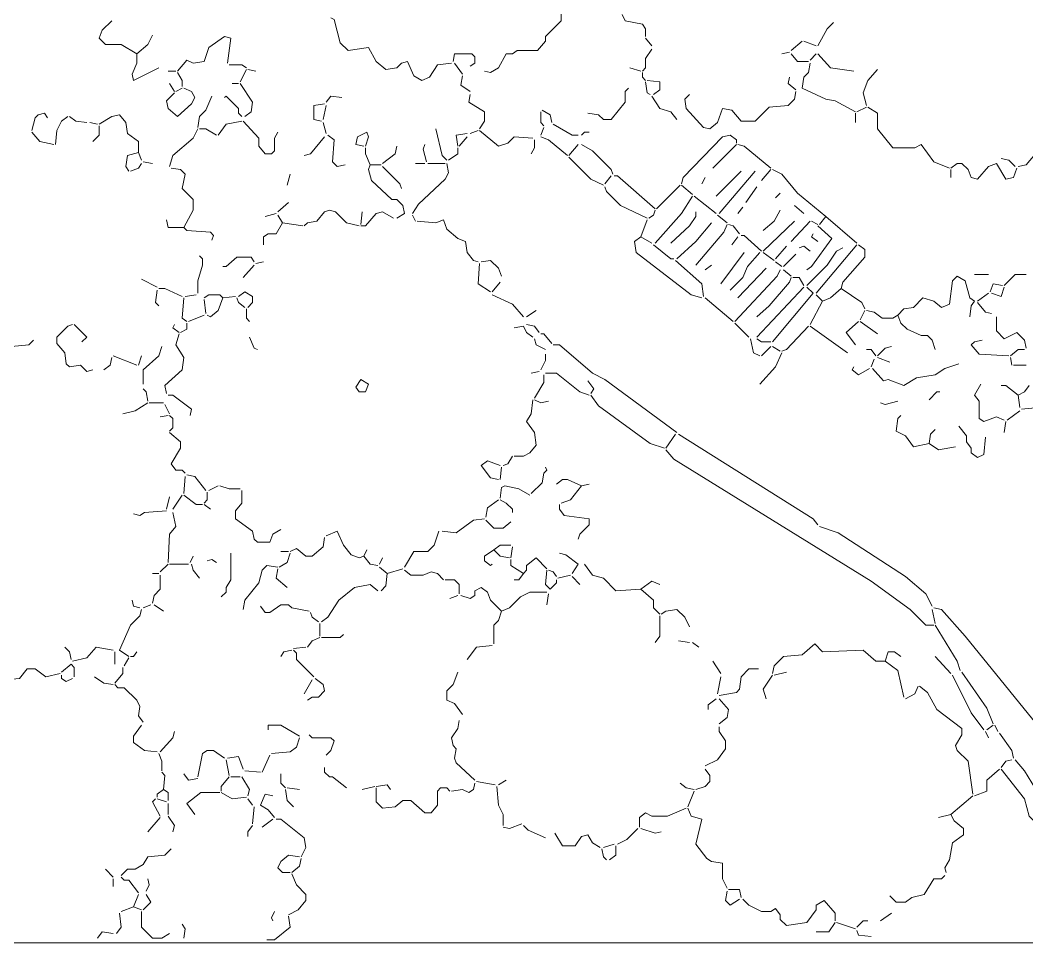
# Model space of a CAD drawing. Header units: millimetres. Extents: x 0 to 150953, y 0 to 85148.
# Drawn here: x 95980 to 115354, y 0 to 17762 of the extents above; entities that cross this region are included whole.
import ezdxf

# ---------------------------------------------------------------- set-up
doc = ezdxf.new("R2010")
doc.units = ezdxf.units.MM
doc.layers.add('ANNOTATION', color=3, linetype='CONTINUOUS', lineweight=0, plot=False)
doc.layers.add('LINEWORK', color=7, linetype='CONTINUOUS', lineweight=0, plot=False)

msp = doc.modelspace()

# ---------------------------------------------------------------- linework, layer by layer
at = {"layer": 'ANNOTATION'}
msp.add_lwpolyline([(0, 0), (150952.665, 0), (150952.665, 85148.15), (0, 85148.15)], close=True, dxfattribs=at)
at = {"layer": 'LINEWORK'}
for points in [[(106389.992, 18017.901), (106389.992, 17746.729), (106088.686, 17445.428), (106088.686, 17355.037), (105938.038, 17174.255), (105546.341, 17174.255), (105455.95, 17113.993), (105335.436, 17113.993), (105184.777, 16842.82), (105034.13, 16752.43), (104913.605, 16782.564)], [(107565.073, 17867.253), (107625.33, 17746.729), (107956.77, 17686.472), (108017.027, 17596.081), (108017.027, 17445.428)], [(97742.608, 17746.729), (97561.826, 17565.947), (97501.558, 17415.299), (97622.083, 17294.775), (97923.389, 17294.775), (98224.685, 17113.993)], [(101960.842, 17806.991), (102021.099, 17776.863), (102141.624, 17324.909), (102292.271, 17174.255), (102683.969, 17234.518), (102834.616, 16963.345), (103015.398, 16812.692), (103226.313, 16842.82), (103316.704, 16933.211), (103437.229, 16963.345), (103557.743, 16692.173), (103708.401, 16601.782), (103859.049, 16662.039), (104009.697, 16903.083), (104280.869, 16933.211)], [(111632.659, 17716.6), (111512.135, 17596.081), (111331.353, 17264.646)], [(98525.991, 17475.556), (98435.6, 17294.775), (98224.685, 17113.993)], [(99972.244, 16933.211), (100032.501, 17415.299), (99911.987, 17445.428), (99610.681, 17234.518), (99520.29, 16963.345), (99309.374, 16933.211), (99188.861, 16993.474), (99008.079, 16782.564)], [(108017.027, 17415.299), (108137.552, 17264.646)], [(111030.058, 17355.037), (110819.142, 17174.255)], [(111060.181, 17355.037), (111301.23, 17264.646)], [(98224.685, 17113.993), (98224.685, 16933.211), (98134.294, 16722.301), (98164.428, 16601.782), (98646.516, 16842.82)], [(104341.137, 17113.993), (104311.003, 16963.345)], [(104341.137, 17113.993), (104672.567, 17113.993), (104732.823, 17053.736), (104732.823, 16933.211), (104642.433, 16872.954)], [(108137.552, 17204.384), (108017.027, 17023.602), (108017.027, 16842.82), (107956.77, 16782.564)], [(110789.008, 17144.127), (110638.36, 17113.993)], [(110819.142, 17113.993), (110939.667, 16963.345), (111150.571, 16963.345)], [(111301.23, 17113.993), (111180.705, 16993.474)], [(111331.353, 17113.993), (111572.403, 16842.82), (112024.357, 16782.564)], [(100002.378, 16903.083), (100243.416, 16903.083), (100333.807, 16842.82)], [(104341.137, 16933.211), (104491.785, 16722.301)], [(111180.705, 16933.211), (111150.571, 16752.43), (111060.181, 16662.039), (111030.058, 16451.129)], [(98827.297, 16782.564), (98977.945, 16782.564)], [(99008.079, 16752.43), (99098.47, 16601.782), (99098.47, 16481.257)], [(100333.807, 16812.692), (100213.283, 16571.648)], [(100363.941, 16812.692), (100514.589, 16782.564)], [(104491.785, 16692.173), (104461.651, 16511.391)], [(107715.72, 16842.82), (107926.636, 16782.564)], [(107956.77, 16752.43), (107956.77, 16662.039), (108017.027, 16601.782)], [(110789.008, 16662.039), (110758.885, 16541.52), (110909.533, 16421)], [(112476.311, 16812.692), (112295.529, 16601.782), (112205.138, 16360.738), (112265.395, 16119.694)], [(98857.42, 16541.52), (98947.811, 16390.866)], [(100062.635, 16541.52), (100183.16, 16541.52)], [(100213.283, 16541.52), (100454.332, 16179.956), (100424.198, 15999.175), (100303.673, 15908.784)], [(104461.651, 16511.391), (104642.433, 16390.866)], [(108017.027, 16571.648), (108047.161, 16360.738), (108107.418, 16330.61)], [(108047.161, 16601.782), (108288.199, 16571.648), (108288.199, 16421), (108167.674, 16330.61)], [(98947.811, 16360.738), (98797.163, 16210.085), (98827.297, 16059.437), (99008.079, 15908.784)], [(99098.47, 16451.129), (98977.945, 16390.866)], [(99128.593, 16451.129), (99279.251, 16390.866), (99339.508, 16270.347), (99279.251, 16149.828), (99008.079, 15908.784)], [(99670.938, 16300.476), (99550.424, 16029.303), (99429.899, 15908.784), (99399.765, 15697.874)], [(99911.987, 16270.347), (99942.11, 16300.476), (100183.16, 16059.437), (100183.16, 15969.046), (100243.416, 15908.784)], [(102171.758, 16270.347), (101960.842, 16300.476), (101870.451, 16179.956)], [(104642.433, 16330.61), (104612.31, 16179.956), (104913.605, 15999.175), (104913.605, 15818.393), (104823.214, 15667.74)], [(107685.597, 16451.129), (107625.33, 16390.866), (107625.33, 16179.956), (107354.157, 15848.521), (107203.509, 15848.521), (107113.119, 15938.912), (106902.203, 15969.046)], [(108137.552, 16300.476), (108288.199, 16059.437), (108499.115, 15999.175), (108619.629, 15848.521)], [(110909.533, 16390.866), (110879.399, 16240.219), (110758.885, 16119.694), (110397.322, 16089.565), (110126.15, 15818.393), (109854.977, 15818.393), (109674.195, 16029.303), (109493.414, 16059.437), (109403.023, 15788.265), (109252.364, 15667.74), (109131.851, 15697.874), (108800.41, 16059.437), (108770.287, 16240.219), (108860.678, 16330.61)], [(111030.058, 16451.129), (111482.012, 16240.219), (111662.793, 16210.085), (112054.48, 15999.175)], [(101840.317, 16149.828), (101629.413, 16119.694), (101629.413, 15848.521), (101780.06, 15818.393)], [(101870.451, 16119.694), (101810.194, 15848.521)], [(112265.395, 16089.565), (112084.614, 15999.175)], [(112295.529, 16089.565), (112476.311, 15969.046), (112476.311, 15667.74), (112777.606, 15306.177), (113199.437, 15306.177), (113319.951, 15366.439)], [(96507.259, 15878.655), (96447.002, 15969.046), (96326.477, 15938.912), (96266.221, 15878.655), (96205.964, 15637.611)], [(96898.956, 15908.784), (96778.431, 15818.393), (96688.041, 15637.611), (96657.918, 15366.439)], [(96929.09, 15908.784), (97049.604, 15818.393), (97260.52, 15788.265)], [(97501.558, 15758.131), (97742.608, 15908.784), (97893.255, 15938.912), (98013.78, 15788.265), (98043.903, 15577.349), (98254.819, 15426.701), (98254.819, 15215.786)], [(105998.295, 15999.175), (105998.295, 15788.265), (106058.563, 15728.002)], [(106028.429, 16029.303), (106179.076, 15938.912), (106209.21, 15788.265)], [(112054.48, 15969.046), (112054.48, 15788.265)], [(97320.776, 15788.265), (97471.435, 15758.131)], [(97501.558, 15728.002), (97501.558, 15547.221), (97381.044, 15426.701)], [(100243.416, 15818.393), (99942.11, 15758.131), (99791.462, 15547.221)], [(100273.55, 15818.393), (100574.846, 15486.958), (100574.846, 15336.311), (100695.371, 15185.657), (100815.895, 15185.657), (100876.152, 15245.92), (100876.152, 15486.958), (100936.409, 15607.483)], [(101810.194, 15788.265), (101870.451, 15577.349)], [(106058.563, 15697.874), (105998.295, 15547.221)], [(106239.344, 15758.131), (106600.908, 15547.221), (106721.421, 15547.221)], [(96205.964, 15607.483), (96356.611, 15426.701), (96627.784, 15366.439)], [(99399.765, 15667.74), (99309.374, 15486.958), (98917.688, 15155.529), (98857.42, 14944.613)], [(99429.899, 15667.74), (99550.424, 15667.74), (99761.328, 15547.221)], [(101840.317, 15517.092), (101569.145, 15185.657), (101448.631, 15155.529)], [(101900.585, 15547.221), (102021.099, 15456.83), (101990.976, 15035.004), (102081.367, 14944.613), (102232.014, 14974.747)], [(102442.93, 15366.439), (102473.053, 15517.092), (102653.835, 15607.483), (102683.969, 15517.092), (102623.712, 15336.311)], [(103979.574, 15667.74), (104100.088, 15155.529), (104190.479, 15065.138)], [(104582.176, 15577.349), (104371.26, 15547.221), (104401.394, 15336.311)], [(104582.176, 15517.092), (104431.528, 15336.311)], [(104793.091, 15637.611), (104642.433, 15577.349)], [(104823.214, 15637.611), (105184.777, 15336.311), (105365.559, 15396.567), (105486.084, 15517.092), (105847.647, 15486.958)], [(105998.295, 15517.092), (106148.954, 15456.83), (106510.517, 15155.529)], [(106932.337, 15607.483), (106841.946, 15607.483), (106781.689, 15547.221)], [(109764.586, 15396.567), (109764.586, 15456.83), (109644.061, 15547.221), (109493.414, 15517.092), (108740.153, 14733.703), (108710.019, 14613.184)], [(102442.93, 15366.439), (102593.578, 15336.311)], [(102623.712, 15306.177), (102623.712, 15185.657), (102714.103, 14974.747)], [(103226.313, 15336.311), (103196.18, 15185.657)], [(103768.658, 15366.439), (103738.524, 15276.048), (103798.792, 15035.004)], [(104401.394, 15306.177), (104401.394, 15185.657), (104220.612, 15065.138)], [(105877.781, 15456.83), (105877.781, 15306.177), (105817.513, 15185.657)], [(106721.421, 15366.439), (106540.64, 15155.529)], [(106781.689, 15366.439), (106992.594, 15245.92), (107354.157, 14884.356), (107384.291, 14793.966)], [(109764.586, 15366.439), (109312.632, 14914.485)], [(109794.709, 15366.439), (109915.234, 15336.311), (110427.445, 14914.485)], [(113319.951, 15366.439), (113561.001, 15035.004), (113862.296, 14914.485)], [(98254.819, 15215.786), (98043.903, 15155.529), (98013.78, 14944.613), (98074.037, 14854.222)], [(98254.819, 15215.786), (98315.075, 15065.138)], [(103196.18, 15185.657), (102955.141, 15004.876)], [(106540.64, 15125.395), (106962.471, 14703.575), (107203.509, 14583.05)], [(115519.465, 15185.657), (115338.683, 14974.747), (115188.035, 14944.613)], [(98315.075, 15004.876), (98254.819, 14914.485), (98104.171, 14854.222)], [(98345.209, 15035.004), (98525.991, 15004.876)], [(102714.103, 14974.747), (102683.969, 14884.356), (102744.225, 14673.441), (103135.923, 14311.878), (103226.313, 14311.878), (103346.838, 14191.358), (103376.961, 14040.705)], [(102714.103, 14974.747), (102925.007, 14974.747)], [(102955.141, 14944.613), (103286.57, 14613.184), (103316.704, 14522.793)], [(104190.479, 15004.876), (104220.612, 14824.094), (104160.356, 14703.575), (103648.134, 14221.487), (103527.62, 14040.705)], [(103587.877, 15004.876), (103768.658, 15004.876)], [(103828.915, 15004.876), (104160.356, 15004.876)], [(114766.204, 15004.876), (114615.556, 14944.613), (114404.641, 14703.575), (114284.127, 14733.703), (114223.859, 14884.356), (114103.345, 15004.876), (114012.955, 15004.876), (113892.43, 14914.485)], [(114766.204, 15004.876), (114946.986, 14703.575), (115097.644, 14733.703), (115157.901, 14914.485)], [(114856.595, 15095.267), (115007.254, 15065.138), (115127.767, 14944.613)], [(98887.554, 14914.485), (99068.336, 14884.356), (99158.727, 14793.966), (99098.47, 14522.793), (99309.374, 14311.878), (99309.374, 14100.968), (99128.593, 13769.533)], [(101177.459, 14793.966), (101117.191, 14583.05)], [(107354.157, 14763.832), (107233.643, 14613.184)], [(107414.425, 14763.832), (107474.682, 14763.832), (108197.808, 14131.096)], [(109161.973, 14733.703), (109101.717, 14613.184)], [(109854.977, 14854.222), (109372.889, 14372.14)], [(110126.15, 14854.222), (109433.146, 14040.705)], [(110427.445, 14884.356), (110246.663, 14673.441)], [(110457.579, 14884.356), (110638.36, 14793.966), (110939.667, 14432.402), (111482.012, 13980.448)], [(113892.43, 14884.356), (113892.43, 14733.703)], [(107233.643, 14552.922), (107263.766, 14462.531), (107534.939, 14191.358), (108047.161, 13950.314)], [(108679.896, 14583.05), (108227.942, 14131.096)], [(108710.019, 14583.05), (108920.935, 14402.268)], [(110156.272, 14552.922), (109945.368, 14251.621)], [(108920.935, 14372.14), (108710.019, 14040.705), (108197.808, 13468.232)], [(108951.069, 14372.14), (109372.889, 14040.705)], [(110608.227, 14432.402), (110517.836, 14342.012)], [(101147.325, 14251.621), (100936.409, 14070.839)], [(109885.1, 14161.23), (109794.709, 14040.705)], [(110879.399, 14191.358), (111060.181, 14040.705)], [(100906.286, 14040.705), (100695.371, 13980.448)], [(100936.409, 14010.577), (101026.8, 13859.923)], [(101448.631, 13799.667), (101508.888, 13859.923), (101689.67, 13890.057), (101840.317, 14070.839), (101930.708, 14100.968), (102051.233, 14070.839), (102262.148, 13859.923), (102503.187, 13799.667)], [(102563.444, 14070.839), (102533.321, 13829.795)], [(103166.057, 13950.314), (102955.141, 14070.839), (102834.616, 14040.705), (102623.712, 13799.667), (102533.321, 13799.667)], [(103376.961, 14040.705), (103226.313, 13950.314)], [(103527.62, 14010.577), (103587.877, 13890.057)], [(108197.808, 14100.968), (108167.674, 14010.577), (108077.284, 13950.314)], [(108981.192, 14070.839), (108981.192, 13980.448), (108860.678, 13799.667), (108499.115, 13468.232)], [(109403.023, 14010.577), (109583.805, 13859.923)], [(110608.227, 14100.968), (110487.713, 13890.057), (110276.797, 13709.276)], [(111482.012, 13980.448), (111361.487, 13829.795)], [(111482.012, 13980.448), (112084.614, 13468.232)], [(98797.163, 13920.186), (98827.297, 13769.533), (99128.593, 13769.533)], [(99128.593, 13769.533), (99188.861, 13709.276), (99640.815, 13679.142), (99701.072, 13618.885), (99670.938, 13528.494)], [(101026.8, 13859.923), (100906.286, 13649.013), (100755.627, 13649.013), (100665.237, 13588.751), (100665.237, 13438.103)], [(101026.8, 13859.923), (101418.497, 13799.667)], [(103618.011, 13890.057), (103979.574, 13859.923), (104130.222, 13920.186), (104190.479, 13739.404), (104401.394, 13558.623), (104552.042, 13498.36), (104582.176, 13287.45), (104702.7, 13136.797), (104793.091, 13106.669)], [(108047.161, 13920.186), (107926.636, 13588.751)], [(109282.498, 13859.923), (108981.192, 13498.36), (108619.629, 13166.931)], [(109583.805, 13829.795), (109523.537, 13679.142), (108981.192, 13046.406)], [(109613.928, 13829.795), (109704.318, 13799.667), (109824.843, 13649.013)], [(110879.399, 13890.057), (110276.797, 13317.579)], [(111180.705, 13890.057), (110819.142, 13498.36)], [(111331.353, 13799.667), (111602.526, 13558.623), (111210.839, 13016.278), (111120.449, 12956.015)], [(111210.839, 13890.057), (111331.353, 13829.795)], [(107926.636, 13588.751), (107806.111, 13498.36), (107836.245, 13287.45), (108890.801, 12473.933), (109101.717, 12413.67)], [(107926.636, 13588.751), (108137.552, 13468.232)], [(109794.709, 13588.751), (109674.195, 13438.103)], [(109854.977, 13618.885), (109915.234, 13618.885), (110246.663, 13317.579)], [(111240.962, 13649.013), (111210.839, 13588.751), (111331.353, 13498.36)], [(108167.674, 13438.103), (108499.115, 13166.931), (108559.372, 13166.931)], [(110728.751, 13407.969), (110517.836, 13166.931)], [(110969.79, 13377.841), (111060.181, 13407.969), (111180.705, 13317.579)], [(111813.441, 13377.841), (111692.916, 13317.579), (111512.135, 13046.406), (111120.449, 12654.714)], [(112084.614, 13438.103), (111301.23, 12504.061)], [(112114.748, 13438.103), (112235.261, 13347.713), (112235.261, 13197.059), (111813.441, 12714.977), (111783.307, 12594.452)], [(99429.899, 13227.188), (99490.156, 13166.931), (99490.156, 13046.406), (99399.765, 12745.105), (99399.765, 12504.061)], [(100484.455, 13106.669), (100424.198, 13197.059), (100153.026, 13197.059), (99942.11, 13016.278), (99881.853, 13016.278)], [(109915.234, 13287.45), (109463.28, 12684.843)], [(110216.54, 13287.45), (109975.491, 13016.278), (109885.1, 12805.368), (109644.061, 12564.324)], [(110276.797, 13287.45), (110487.713, 13136.797)], [(110909.533, 13257.322), (110668.494, 13016.278)], [(100484.455, 13046.406), (100273.55, 12805.368)], [(100665.237, 13106.669), (100514.589, 13076.54)], [(104823.214, 13076.54), (104793.091, 12684.843), (105034.13, 12534.195)], [(104853.348, 13106.669), (105034.13, 13136.797), (105184.777, 12986.149), (105245.045, 12835.496)], [(108589.506, 13136.797), (109101.717, 12684.843), (109131.851, 12443.804)], [(109282.498, 13046.406), (109161.973, 12956.015)], [(110337.054, 12986.149), (109794.709, 12413.67)], [(110517.836, 13106.669), (110638.36, 13016.278)], [(110608.227, 12956.015), (110547.97, 12835.496), (109734.452, 11961.716)], [(110819.142, 12805.368), (110789.008, 12714.977), (110397.322, 12263.023), (110156.272, 12052.107)], [(110668.494, 12956.015), (110819.142, 12835.496)], [(110849.276, 12805.368), (110969.79, 12805.368), (111060.181, 12654.714)], [(114344.384, 12353.414), (114253.993, 12413.67), (114163.602, 12745.105), (114012.955, 12835.496), (113922.564, 12745.105), (113862.296, 12293.151), (113711.648, 12232.889)], [(114344.384, 12865.625), (114615.556, 12865.625)], [(115338.683, 12865.625), (115127.767, 12865.625), (114916.863, 12654.714)], [(98315.075, 12775.234), (98616.382, 12624.586)], [(98646.516, 12594.452), (98767.029, 12594.452), (99098.47, 12443.804)], [(105214.911, 12714.977), (105064.264, 12534.195)], [(111060.181, 12624.586), (110156.272, 11660.415)], [(111120.449, 12624.586), (111240.962, 12504.061)], [(111783.307, 12594.452), (111572.403, 12413.67), (111421.744, 12353.414)], [(111783.307, 12594.452), (112175.004, 12323.28), (112235.261, 12202.76)], [(114886.729, 12654.714), (114705.947, 12684.843), (114645.69, 12534.195)], [(114916.863, 12624.586), (114856.595, 12443.804), (114675.813, 12504.061)], [(98616.382, 12564.324), (98586.248, 12323.28), (98646.516, 12263.023)], [(99128.593, 12413.67), (99098.47, 12021.979), (99188.861, 11961.716)], [(99369.642, 12473.933), (99158.727, 12443.804)], [(99520.29, 12413.67), (99610.681, 12473.933), (99821.596, 12473.933), (99881.853, 12413.67)], [(99881.853, 12413.67), (99791.462, 12172.632), (99640.815, 12052.107), (99580.547, 12082.241)], [(100122.892, 12443.804), (99881.853, 12413.67)], [(100153.026, 12413.67), (100183.16, 12323.28), (100303.673, 12232.889)], [(100183.16, 12443.804), (100303.673, 12534.195), (100454.332, 12443.804), (100454.332, 12323.28), (100363.941, 12232.889)], [(105064.264, 12473.933), (105455.95, 12293.151), (105666.866, 12052.107)], [(109161.973, 12413.67), (109704.318, 11961.716)], [(111240.962, 12504.061), (110457.579, 11570.025)], [(111301.23, 12473.933), (111421.744, 12353.414)], [(113711.648, 12232.889), (113561.001, 12353.414), (113350.085, 12413.67), (113169.303, 12232.889), (112988.522, 12202.76), (112867.997, 12082.241)], [(114615.556, 12504.061), (114404.641, 12353.414)], [(99520.29, 12383.542), (99550.424, 12112.37)], [(111421.744, 12353.414), (111180.705, 11901.459)], [(114344.384, 12353.414), (114284.127, 12263.023), (114253.993, 12052.107)], [(114404.641, 12323.28), (114555.3, 12142.498), (114675.813, 12112.37)], [(99520.29, 12082.241), (99218.984, 11961.716)], [(100333.807, 12202.76), (100333.807, 12021.979), (100394.064, 11961.716)], [(105907.904, 12172.632), (105727.122, 12052.107)], [(112235.261, 12172.632), (112144.87, 11991.85)], [(112265.395, 12172.632), (112416.043, 12142.498), (112566.702, 12021.979), (112777.606, 12021.979), (112867.997, 12082.241)], [(112867.997, 12082.241), (112928.265, 11931.588), (113048.779, 11811.069), (113319.951, 11690.544), (113440.476, 11690.544), (113530.867, 11600.153), (113591.124, 11419.371)], [(114766.204, 12052.107), (114766.204, 11780.935), (114916.863, 11630.287), (115157.901, 11750.806), (115308.549, 11600.153), (115338.683, 11449.505)], [(95332.178, 11931.588), (95422.569, 11780.935), (95814.266, 11479.634), (96145.696, 11509.762), (96236.087, 11600.153)], [(96989.347, 11901.459), (96898.956, 11871.326), (96688.041, 11660.415), (96688.041, 11539.896), (96838.699, 11359.115), (96868.822, 11148.199), (96929.09, 11087.942)], [(97019.481, 11901.459), (97260.52, 11660.415), (97170.129, 11570.025)], [(98947.811, 11901.459), (98917.688, 11841.197), (99038.202, 11750.806)], [(99188.861, 11931.588), (99188.861, 11811.069), (99068.336, 11750.806)], [(105666.866, 11871.326), (105486.084, 11841.197)], [(105666.866, 11871.326), (105727.122, 11750.806), (105847.647, 11660.415)], [(105727.122, 11901.459), (105877.781, 11871.326), (105968.172, 11750.806)], [(109734.452, 11931.588), (110005.625, 11660.415)], [(111150.571, 11871.326), (110728.751, 11419.371), (110638.36, 11389.243)], [(111180.705, 11871.326), (111903.832, 11359.115)], [(112114.748, 11961.716), (111873.698, 11750.806)], [(112144.87, 11961.716), (112476.311, 11720.678)], [(99038.202, 11720.678), (98977.945, 11509.762), (99128.593, 11268.724), (99098.47, 11027.68), (98767.029, 10726.379), (98797.163, 10575.726)], [(100394.064, 11660.415), (100484.455, 11449.505), (100544.723, 11419.371)], [(105877.781, 11630.287), (105907.904, 11509.762), (106088.686, 11419.371)], [(105998.295, 11720.678), (106058.563, 11720.678), (106209.21, 11539.896)], [(110035.759, 11630.287), (110096.016, 11359.115), (110216.54, 11298.852)], [(110156.272, 11630.287), (110246.663, 11570.025), (110427.445, 11570.025)], [(111873.698, 11750.806), (112054.48, 11509.762)], [(98706.773, 11479.634), (98646.516, 11298.852), (98345.209, 11027.68)], [(106239.344, 11509.762), (106359.858, 11509.762), (106992.594, 10967.417), (107233.643, 10846.898), (108619.629, 9822.471)], [(110427.445, 11479.634), (110246.663, 11298.852)], [(110457.579, 11479.634), (110608.227, 11389.243)], [(112747.483, 11479.634), (112626.958, 11449.505), (112476.311, 11298.852)], [(114495.032, 11600.153), (114344.384, 11570.025), (114284.127, 11509.762), (114434.775, 11328.981), (115007.254, 11298.852)], [(97742.608, 11268.724), (97712.474, 11118.071), (97591.949, 11027.68)], [(97772.73, 11298.852), (98224.685, 11118.071)], [(98315.075, 11298.852), (98254.819, 11118.071)], [(106088.686, 11328.981), (106088.686, 11208.461), (105998.295, 11027.68)], [(110638.36, 11359.115), (110517.836, 11087.942), (110216.54, 10756.507)], [(112265.395, 11419.371), (112355.786, 11419.371), (112446.177, 11298.852)], [(112416.043, 11238.59), (112355.786, 11087.942)], [(112476.311, 11268.724), (112717.349, 11178.333)], [(115308.549, 11419.371), (115188.035, 11419.371), (115037.377, 11298.852)], [(115037.377, 11268.724), (115067.511, 11118.071)], [(96929.09, 11087.942), (97139.995, 11118.071), (97260.52, 10997.551), (97381.044, 11027.68)], [(112024.357, 11087.942), (111994.223, 11027.68), (112114.748, 10937.289), (112325.652, 11057.808)], [(114043.078, 11148.199), (113771.905, 11057.808), (113591.124, 10937.289), (113229.56, 10877.027), (112988.522, 10726.379), (112687.215, 10846.898), (112596.825, 10816.77), (112385.92, 11057.808)], [(115097.644, 11118.071), (115338.683, 11118.071)], [(98345.209, 11027.68), (98345.209, 10756.507)], [(105968.172, 10997.551), (105817.513, 10967.417)], [(106058.563, 10937.289), (106058.563, 10786.636), (105877.781, 10485.335)], [(106088.686, 10967.417), (106299.601, 10967.417), (106751.555, 10605.854), (106932.337, 10545.597)], [(98345.209, 10666.116), (98405.466, 10605.854), (98435.6, 10425.072)], [(106902.203, 10816.77), (107022.728, 10666.116), (106962.471, 10575.726)], [(114464.909, 10756.507), (114344.384, 10545.597), (114434.775, 10425.072), (114434.775, 10093.643), (114525.166, 10033.381), (114766.204, 10123.772), (114916.863, 10063.509)], [(114856.595, 10726.379), (114946.986, 10726.379), (115188.035, 10545.597)], [(115398.94, 10726.379), (115308.549, 10605.854), (115188.035, 10545.597)], [(98827.297, 10545.597), (98917.688, 10545.597), (99279.251, 10274.425), (99249.117, 10153.9)], [(106962.471, 10545.597), (107113.119, 10334.682), (108107.418, 9611.555), (108378.59, 9521.164)], [(113681.514, 10605.854), (113621.257, 10605.854), (113470.61, 10455.206)], [(115188.035, 10545.597), (115218.158, 10304.553)], [(98435.6, 10394.944), (98194.562, 10244.291), (97953.512, 10184.034)], [(98465.734, 10394.944), (98736.907, 10394.944)], [(98767.029, 10364.816), (98857.42, 10184.034)], [(105847.647, 10455.206), (105817.513, 10184.034), (105727.122, 10033.381)], [(105877.781, 10455.206), (105998.295, 10394.944), (106148.954, 10425.072)], [(112867.997, 10425.072), (112626.958, 10364.816), (112536.568, 10394.944)], [(115248.292, 10274.425), (115579.721, 10304.553), (115639.989, 10244.291)], [(98827.297, 10153.9), (98676.639, 10123.772)], [(98857.42, 10153.9), (98917.688, 10093.643), (98917.688, 9912.861), (98857.42, 9852.599)], [(112928.265, 10153.9), (112867.997, 10093.643), (112837.874, 9852.599), (113018.656, 9762.208), (113169.303, 9551.298), (113470.61, 9611.555)], [(115218.158, 10244.291), (114977.12, 10063.509)], [(105727.122, 10033.381), (105877.781, 9822.471), (105907.904, 9581.427), (105787.39, 9430.773), (105666.866, 9370.517), (105486.084, 9370.517)], [(113591.124, 9882.728), (113500.733, 9792.337), (113470.61, 9611.555)], [(114043.078, 9942.99), (114193.736, 9762.208), (114193.736, 9641.689), (114284.127, 9521.164), (114284.127, 9430.773), (114404.641, 9340.383), (114525.166, 9400.645), (114555.3, 9732.08)], [(114946.986, 10033.381), (114916.863, 9822.471)], [(98857.42, 9822.471), (99068.336, 9641.689), (99068.336, 9521.164), (98887.554, 9219.863), (98977.945, 9099.344), (99098.47, 9099.344), (99158.727, 9039.082)], [(108589.506, 9792.337), (108408.724, 9521.164)], [(108649.763, 9792.337), (111240.962, 8165.302), (111331.353, 8044.783)], [(113470.61, 9611.555), (113651.391, 9491.036), (113982.821, 9551.298)], [(105455.95, 9370.517), (105365.559, 9219.863), (105275.168, 9189.735)], [(108408.724, 9491.036), (108559.372, 9310.254), (112355.786, 6960.093), (113109.047, 6417.748), (113410.342, 6116.447), (113561.001, 6116.447)], [(105214.911, 9189.735), (104973.873, 9280.126), (104853.348, 9189.735), (105034.13, 8948.691), (105184.777, 8918.562)], [(105245.045, 9159.601), (105214.911, 8918.562)], [(106088.686, 9159.601), (106118.82, 9099.344), (106058.563, 9039.082), (106028.429, 8858.3), (105817.513, 8647.39)], [(99158.727, 8978.819), (99128.593, 8647.39)], [(99188.861, 9008.953), (99339.508, 8978.819), (99550.424, 8707.647)], [(106299.601, 8828.172), (106420.126, 8918.562), (106510.517, 8918.562), (106781.689, 8798.038)], [(99791.462, 8798.038), (99610.681, 8707.647)], [(99821.596, 8798.038), (100002.378, 8737.781), (100213.283, 8737.781)], [(105245.045, 8767.909), (105214.911, 8556.999)], [(105245.045, 8767.909), (105305.302, 8798.038), (105576.475, 8737.781), (105787.39, 8617.256)], [(106781.689, 8798.038), (106570.774, 8526.865), (106389.992, 8466.608)], [(106932.337, 8828.172), (106781.689, 8798.038)], [(98857.42, 8587.128), (98797.163, 8346.084)], [(99098.47, 8617.256), (98917.688, 8346.084)], [(99128.593, 8617.256), (99369.642, 8436.474), (99490.156, 8436.474)], [(99580.547, 8677.518), (99580.547, 8526.865), (99520.29, 8466.608)], [(100243.416, 8707.647), (100243.416, 8466.608), (100122.892, 8315.955), (100122.892, 8165.302), (100454.332, 7924.263), (100484.455, 7773.61), (100544.723, 7713.348), (100785.761, 7713.348), (100846.018, 7864.001), (100996.677, 7954.392)], [(105184.777, 8526.865), (104973.873, 8376.218), (104943.739, 8195.436)], [(105214.911, 8526.865), (105335.436, 8466.608), (105455.95, 8346.084), (105455.95, 8285.827)], [(99520.29, 8436.474), (99640.815, 8346.084)], [(106359.858, 8436.474), (106359.858, 8346.084), (106450.249, 8225.564), (106932.337, 8165.302), (106932.337, 8044.783), (106751.555, 7864.001), (106721.421, 7773.61)], [(98797.163, 8315.955), (98375.343, 8285.827), (98284.952, 8225.564), (98164.428, 8255.693)], [(98917.688, 8285.827), (98977.945, 8014.654), (98857.42, 7864.001), (98827.297, 7321.656)], [(104913.605, 8165.302), (104702.7, 8135.174), (104371.26, 7894.13), (104100.088, 7924.263)], [(104943.739, 8135.174), (105094.387, 7984.52), (105275.168, 7984.52), (105425.827, 8105.045)], [(111361.487, 8014.654), (111723.05, 7894.13), (113018.656, 7050.484), (113410.342, 6719.049), (113530.867, 6478.01)], [(101840.317, 7803.739), (101810.194, 7622.957), (101599.279, 7442.175), (101478.754, 7442.175), (101297.972, 7592.829), (101177.459, 7532.566)], [(102081.367, 7924.263), (101870.451, 7833.873)], [(102081.367, 7924.263), (102201.881, 7653.091), (102352.539, 7472.309), (102503.187, 7412.047), (102593.578, 7442.175)], [(104039.831, 7924.263), (103949.44, 7653.091), (103828.915, 7532.566), (103557.743, 7532.566), (103376.961, 7231.265)], [(102653.835, 7562.7), (102593.578, 7442.175)], [(105094.387, 7562.7), (104913.605, 7442.175), (104913.605, 7351.785), (105034.13, 7261.394), (105064.264, 7291.528)], [(105425.827, 7653.091), (105214.911, 7653.091), (105094.387, 7562.7)], [(105094.387, 7562.7), (105214.911, 7442.175), (105395.693, 7412.047)], [(105455.95, 7622.957), (105425.827, 7412.047)], [(99309.374, 7442.175), (99249.117, 7321.656)], [(99580.547, 7351.785), (99670.938, 7381.919), (99761.328, 7321.656)], [(100032.501, 7502.438), (100032.501, 6990.221), (99942.11, 6839.574), (99942.11, 6749.183), (99851.719, 6658.792)], [(101177.459, 7502.438), (101117.191, 7321.656), (100966.543, 7231.265)], [(100996.677, 7532.566), (101147.325, 7532.566)], [(102593.578, 7442.175), (102714.103, 7291.528), (102864.75, 7261.394)], [(102955.141, 7412.047), (102894.884, 7291.528)], [(105425.827, 7381.919), (105425.827, 7261.394), (105666.866, 7110.746)], [(106118.82, 7201.137), (105907.904, 7412.047), (105727.122, 7261.394), (105727.122, 7171.003), (105666.866, 7110.746)], [(106359.858, 7502.438), (106480.383, 7472.309), (106721.421, 7291.528)], [(98827.297, 7291.528), (98676.639, 7140.875)], [(98857.42, 7291.528), (99218.984, 7291.528)], [(99279.251, 7291.528), (99309.374, 7171.003), (99429.899, 7020.355)], [(100936.409, 7231.265), (100725.505, 7261.394), (100635.114, 7171.003), (100574.846, 6929.965), (100303.673, 6598.53), (100273.55, 6417.748)], [(100936.409, 7201.137), (100906.286, 7020.355), (101117.191, 6839.574)], [(102894.884, 7231.265), (103045.532, 7110.746)], [(103346.838, 7201.137), (103045.532, 7110.746)], [(103376.961, 7171.003), (103497.486, 7080.612), (103738.524, 7080.612), (103889.183, 7140.875), (104009.697, 7110.746), (104130.222, 6990.221)], [(106118.82, 7171.003), (106088.686, 6899.831), (106179.076, 6809.44)], [(106148.954, 7171.003), (106239.344, 7140.875), (106299.601, 7050.484)], [(106721.421, 7291.528), (106600.908, 7110.746)], [(106841.946, 7291.528), (106992.594, 7080.612), (107203.509, 7020.355), (107444.548, 6779.311), (107926.636, 6809.44)], [(98525.991, 7110.746), (98646.516, 7110.746)], [(98676.639, 7080.612), (98676.639, 6809.44), (98556.125, 6688.92), (98525.991, 6538.267)], [(103045.532, 7110.746), (103015.398, 6869.702), (102925.007, 6779.311)], [(104160.356, 6990.221), (104341.137, 6990.221), (104431.528, 6899.831), (104431.528, 6719.049)], [(105666.866, 7110.746), (105576.475, 6990.221), (105486.084, 6990.221)], [(106299.601, 6990.221), (106299.601, 6929.965), (106179.076, 6809.44)], [(106570.774, 7080.612), (106329.735, 7020.355)], [(106600.908, 7050.484), (106751.555, 6899.831)], [(102864.75, 6779.311), (102714.103, 6899.831), (102412.796, 6839.574), (102111.49, 6598.53), (101900.585, 6267.095), (101780.06, 6176.704)], [(104461.651, 6688.92), (104642.433, 6628.658), (104732.823, 6688.92), (104732.823, 6779.311), (104853.348, 6839.574), (104973.873, 6749.183), (105034.13, 6598.53), (105245.045, 6387.62)], [(108288.199, 6899.831), (108137.552, 6960.093), (107926.636, 6809.44)], [(107926.636, 6809.44), (108167.674, 6598.53), (108167.674, 6447.876), (108288.199, 6327.357)], [(98134.294, 6598.53), (98164.428, 6478.01), (98284.952, 6447.876)], [(104401.394, 6688.92), (104250.746, 6628.658)], [(106118.82, 6749.183), (105787.39, 6749.183), (105606.609, 6658.792), (105395.693, 6447.876), (105245.045, 6387.62)], [(106148.954, 6719.049), (106118.82, 6508.139)], [(98315.075, 6417.748), (98284.952, 6297.229), (98104.171, 6116.447), (97893.255, 5634.359)], [(98495.857, 6508.139), (98345.209, 6447.876)], [(98556.125, 6508.139), (98736.907, 6387.62)], [(100604.98, 6478.01), (100695.371, 6357.486), (100785.761, 6357.486), (100996.677, 6508.139), (101147.325, 6508.139), (101207.582, 6447.876), (101539.022, 6387.62)], [(108318.333, 6327.357), (108408.724, 6387.62), (108619.629, 6417.748), (108770.287, 6267.095), (108860.678, 6086.313)], [(113530.867, 6417.748), (113591.124, 6146.576)], [(113561.001, 6447.876), (113711.648, 6417.748), (114163.602, 5905.532), (116664.411, 2832.244), (117658.71, 1536.644), (118924.182, 60.262), (119044.707, 30.128)], [(101569.145, 6357.486), (101599.279, 6267.095), (101719.804, 6176.704)], [(105245.045, 6387.62), (105184.777, 6206.838), (105094.387, 6116.447), (105094.387, 5754.884)], [(108288.199, 6297.229), (108288.199, 5905.532), (108197.808, 5785.012)], [(101749.926, 6146.576), (101749.926, 5905.532)], [(113591.124, 6116.447), (114012.955, 5423.449), (114073.212, 5242.667)], [(101749.926, 5875.403), (101599.279, 5815.141), (101508.888, 5694.621)], [(102201.881, 5935.666), (102141.624, 5875.403), (101780.06, 5875.403)], [(108649.763, 5815.141), (108860.678, 5785.012)], [(96838.699, 5694.621), (96929.09, 5604.231), (96959.213, 5453.577)], [(97772.73, 5634.359), (97441.301, 5694.621), (97260.52, 5483.711), (96989.347, 5423.449)], [(97893.255, 5634.359), (98074.037, 5513.84)], [(101207.582, 5634.359), (101056.934, 5604.231), (100996.677, 5513.84)], [(101478.754, 5694.621), (101237.715, 5664.493)], [(101237.715, 5634.359), (101297.972, 5574.102), (101297.972, 5453.577), (101629.413, 5122.148)], [(105064.264, 5724.75), (104762.957, 5694.621), (104582.176, 5453.577)], [(108920.935, 5785.012), (109041.46, 5694.621)], [(112626.958, 5423.449), (112446.177, 5423.449), (112205.138, 5634.359), (111421.744, 5604.231), (111271.096, 5754.884), (111030.058, 5543.968), (110668.494, 5513.84), (110487.713, 5333.058), (110457.579, 5182.405)], [(97802.864, 5604.231), (97802.864, 5363.187)], [(98074.037, 5483.711), (97983.646, 5333.058)], [(98224.685, 5604.231), (98164.428, 5513.84), (98104.171, 5513.84)], [(112928.265, 5513.84), (112807.74, 5604.231), (112687.215, 5604.231), (112626.958, 5423.449)], [(113591.124, 5513.84), (113892.43, 5182.405)], [(96748.309, 5182.405), (96477.136, 5122.148), (96266.221, 5272.796), (96115.573, 5272.796), (95964.914, 5092.014), (95693.742, 5061.886), (95543.094, 4911.233), (95422.569, 4911.233), (95332.178, 5001.623), (95332.178, 5092.014)], [(96959.213, 5363.187), (96778.431, 5212.539)], [(96959.213, 5363.187), (97019.481, 5302.93), (97019.481, 5122.148)], [(97953.512, 5302.93), (97953.512, 5182.405), (97802.864, 5001.623)], [(109312.632, 5423.449), (109463.28, 5182.405)], [(110186.406, 5272.796), (110005.625, 5272.796), (109854.977, 5122.148), (109824.843, 4881.104), (109764.586, 4820.842), (109433.146, 4760.585)], [(112626.958, 5423.449), (112867.997, 5242.667), (112988.522, 4730.451)], [(96778.431, 5152.277), (96778.431, 5092.014), (96868.822, 5031.757), (96989.347, 5092.014)], [(97411.167, 5122.148), (97591.949, 5001.623), (97772.73, 4971.495)], [(101599.279, 5061.886), (101448.631, 4790.713)], [(101659.536, 5092.014), (101810.194, 4971.495), (101840.317, 4850.976), (101719.804, 4730.451), (101599.279, 4730.451), (101508.888, 4670.194)], [(104401.394, 5212.539), (104311.003, 4971.495), (104190.479, 4850.976), (104190.479, 4670.194), (104341.137, 4609.932), (104491.785, 4399.022)], [(109463.28, 5122.148), (109403.023, 4790.713)], [(110457.579, 5152.277), (110276.797, 4881.104), (110337.054, 4700.323)], [(110728.751, 5212.539), (110487.713, 5152.277)], [(113922.564, 5152.277), (114284.127, 4429.15), (114525.166, 4097.715)], [(114103.345, 5212.539), (114585.423, 4519.541), (114705.947, 4218.24)], [(97802.864, 4971.495), (97863.121, 4911.233), (97983.646, 4911.233), (98224.685, 4670.194), (98284.952, 4549.669), (98254.819, 4368.888), (98345.209, 4248.368)], [(113259.694, 4941.367), (113199.437, 4790.713), (113018.656, 4700.323)], [(113289.828, 4941.367), (113440.476, 4820.842), (113621.257, 4489.412), (114103.345, 4127.849), (114103.345, 4007.324), (113982.821, 3796.414), (114012.955, 3706.024), (114223.859, 3495.113), (114314.25, 2862.378)], [(109372.889, 4700.323), (109222.241, 4579.803), (109222.241, 4489.412)], [(109433.146, 4700.323), (109613.928, 4489.412), (109583.805, 4338.759), (109433.146, 4218.24)], [(104431.528, 4278.497), (104401.394, 4127.849), (104280.869, 3947.068), (104311.003, 3796.414), (104371.26, 3736.152), (104341.137, 3555.37), (104371.26, 3464.979), (104732.823, 3133.55)], [(98315.075, 4188.106), (98164.428, 3977.196), (98164.428, 3856.677), (98375.343, 3706.024), (98616.382, 3675.895)], [(100755.627, 4097.715), (100755.627, 4188.106), (100996.677, 4188.106), (101358.24, 3977.196)], [(109433.146, 4157.978), (109433.146, 4067.587), (109553.671, 3886.805), (109553.671, 3736.152), (109403.023, 3525.242), (109161.973, 3404.723)], [(114705.947, 4188.106), (114585.423, 4097.715)], [(114736.081, 4188.106), (114796.338, 4067.587)], [(98947.811, 4067.587), (98917.688, 3947.068), (98676.639, 3675.895)], [(101358.24, 3947.068), (101297.972, 3766.286), (101177.459, 3675.895), (100815.895, 3645.761)], [(101539.022, 4007.324), (101599.279, 3947.068), (101960.842, 3947.068), (102021.099, 3886.805), (101960.842, 3706.024), (101870.451, 3615.633)], [(114555.3, 4067.587), (114615.556, 3947.068)], [(114826.472, 4037.458), (115067.511, 3706.024), (115097.644, 3555.37)], [(99701.072, 3706.024), (99580.547, 3706.024), (99490.156, 3645.761), (99399.765, 3193.807)], [(99701.072, 3706.024), (99911.987, 3555.37)], [(98646.516, 3645.761), (98706.773, 3495.113), (98706.773, 3314.332)], [(99942.11, 3525.242), (100002.378, 3223.941)], [(99972.244, 3555.37), (100183.16, 3585.504), (100273.55, 3344.46)], [(100785.761, 3615.633), (100635.114, 3284.198)], [(115067.511, 3525.242), (114946.986, 3495.113), (114856.595, 3374.589)], [(115127.767, 3525.242), (115308.549, 3314.332), (115730.38, 2621.334), (115820.771, 2289.899)], [(100303.673, 3314.332), (100604.98, 3284.198)], [(101840.317, 3374.589), (101840.317, 3284.198), (101930.708, 3193.807), (101990.976, 3193.807), (102262.148, 2982.897)], [(109161.973, 3344.46), (109252.364, 3223.941), (109252.364, 3103.416), (109161.973, 3013.025), (108981.192, 2952.769)], [(114826.472, 3344.46), (114585.423, 3133.55), (114585.423, 2922.635), (114344.384, 2832.244)], [(114856.595, 3344.46), (115308.549, 2771.987), (115398.94, 2440.552), (115639.989, 2199.508)], [(98706.773, 3284.198), (98767.029, 3223.941), (98736.907, 2952.769)], [(99128.593, 3254.069), (99218.984, 3133.55), (99399.765, 3163.679)], [(100002.378, 3193.807), (99851.719, 3013.025), (99851.719, 2922.635)], [(100032.501, 3193.807), (100213.283, 3193.807)], [(100243.416, 3193.807), (100394.064, 2952.769), (100363.941, 2832.244)], [(100996.677, 3254.069), (100996.677, 3073.288), (101087.068, 2982.897)], [(104762.957, 3103.416), (105124.521, 3043.159)], [(105335.436, 3133.55), (105184.777, 3043.159)], [(98736.907, 2952.769), (98616.382, 2862.378), (98616.382, 2802.115)], [(98736.907, 2952.769), (98827.297, 2892.506), (98827.297, 2741.853)], [(101087.068, 2952.769), (101117.191, 2741.853), (101237.715, 2621.334)], [(101117.191, 2982.897), (101358.24, 2952.769)], [(102804.493, 3013.025), (102563.444, 2952.769)], [(102834.616, 3013.025), (103045.532, 3043.159), (103105.789, 2952.769)], [(102834.616, 2982.897), (102834.616, 2711.725), (102955.141, 2591.205), (103196.18, 2621.334), (103346.838, 2741.853), (103497.486, 2741.853), (103768.658, 2500.814), (103889.183, 2500.814), (104009.697, 2651.462), (104009.697, 2922.635), (104069.965, 2982.897), (104190.479, 2982.897), (104250.746, 2922.635)], [(104732.823, 3073.288), (104702.7, 2952.769), (104612.31, 2892.506), (104491.785, 2952.769), (104280.869, 2922.635)], [(105154.655, 3013.025), (105184.777, 2651.462), (105275.168, 2470.681), (105275.168, 2259.77)], [(108679.896, 3073.288), (108800.41, 2982.897), (108951.069, 2952.769)], [(108951.069, 2922.635), (108830.544, 2621.334)], [(98586.248, 2771.987), (98525.991, 2711.725), (98676.639, 2440.552)], [(98616.382, 2771.987), (98797.163, 2711.725)], [(99821.596, 2892.506), (99460.033, 2892.506), (99188.861, 2681.596)], [(99851.719, 2892.506), (100062.635, 2771.987), (100333.807, 2802.115)], [(100363.941, 2771.987), (100454.332, 2651.462)], [(100846.018, 2832.244), (100695.371, 2862.378), (100604.98, 2651.462)], [(114314.25, 2832.244), (113892.43, 2470.681)], [(98827.297, 2681.596), (98827.297, 2470.681)], [(99188.861, 2681.596), (99339.508, 2470.681)], [(100484.455, 2621.334), (100454.332, 2289.899)], [(100604.98, 2651.462), (100755.627, 2561.071), (100876.152, 2410.424)], [(108800.41, 2591.205), (108438.847, 2440.552), (108137.552, 2440.552), (108017.027, 2500.814), (107896.502, 2410.424), (107896.502, 2229.642)], [(108830.544, 2591.205), (108890.801, 2440.552), (109101.717, 2380.29)], [(98676.639, 2410.424), (98435.6, 2139.251)], [(98827.297, 2440.552), (98947.811, 2259.77), (98917.688, 2139.251)], [(100846.018, 2380.29), (100635.114, 2229.642)], [(100906.286, 2380.29), (100996.677, 2380.29), (101448.631, 2018.726), (101478.754, 1837.945), (101388.363, 1657.163)], [(109101.717, 2380.29), (108981.192, 1898.207), (109192.107, 1627.035), (109282.498, 1566.772), (109493.414, 1536.644), (109493.414, 1235.343), (109583.805, 1054.561)], [(113892.43, 2470.681), (113651.391, 2410.424)], [(113892.43, 2470.681), (113952.687, 2350.161), (114133.468, 2199.508), (114133.468, 2078.989), (113922.564, 1928.336), (113862.296, 1596.906), (113771.905, 1446.253), (113802.039, 1355.862)], [(100454.332, 2259.77), (100363.941, 2139.251), (100363.941, 2048.86)], [(105636.732, 2289.899), (105395.693, 2199.508), (105275.168, 2229.642)], [(105666.866, 2259.77), (105757.256, 2169.38), (106088.686, 2018.726)], [(107866.379, 2199.508), (107655.464, 1988.598), (107474.682, 1898.207)], [(107926.636, 2199.508), (108197.808, 2109.117), (108318.333, 2139.251)], [(106269.467, 2109.117), (106420.126, 1868.079), (106661.165, 1868.079), (106781.689, 2048.86), (106902.203, 2078.989), (106992.594, 1928.336), (107143.253, 1837.945)], [(98887.554, 1807.816), (98767.029, 1687.297), (98435.6, 1657.163), (98345.209, 1506.515), (98194.562, 1416.125), (98043.903, 1416.125), (97923.389, 1295.6)], [(107173.375, 1807.816), (107203.509, 1657.163), (107263.766, 1596.906)], [(107414.425, 1898.207), (107203.509, 1837.945)], [(107444.548, 1868.079), (107444.548, 1687.297), (107324.034, 1596.906)], [(101358.24, 1657.163), (101147.325, 1687.297), (100996.677, 1566.772), (100936.409, 1446.253), (101026.8, 1355.862), (101177.459, 1355.862)], [(101388.363, 1627.035), (101358.24, 1476.382), (101207.582, 1355.862)], [(97622.083, 1416.125), (97772.73, 1265.471)], [(97772.73, 1235.343), (97772.73, 1084.69)], [(97923.389, 1265.471), (97983.646, 1205.209), (98074.037, 1205.209), (98254.819, 964.171)], [(98435.6, 1235.343), (98465.734, 1114.818), (98405.466, 994.299)], [(101207.582, 1325.734), (101297.972, 1114.818), (101478.754, 934.037), (101478.754, 813.517), (101328.106, 632.736), (101147.325, 542.345)], [(113771.905, 1295.6), (113711.648, 1235.343), (113561.001, 1235.343), (113380.219, 934.037), (113139.169, 873.78), (113018.656, 783.389), (112837.874, 783.389), (112717.349, 903.908)], [(109583.805, 994.299), (109553.671, 813.517), (109644.061, 723.127), (109824.843, 843.646)], [(109613.928, 1024.427), (109824.843, 1024.427), (109854.977, 873.78)], [(98254.819, 934.037), (98164.428, 692.998)], [(98405.466, 934.037), (98495.857, 783.389), (98345.209, 632.736)], [(109885.1, 843.646), (110005.625, 723.127), (110246.663, 602.607), (110427.445, 602.607), (110517.836, 662.864), (110608.227, 542.345), (110608.227, 451.954), (110728.751, 331.435), (111120.449, 391.692), (111301.23, 632.736), (111301.23, 723.127), (111451.878, 813.517)], [(111451.878, 813.517), (111662.793, 572.473), (111662.793, 421.826)], [(98164.428, 692.998), (97923.389, 602.607)], [(98164.428, 692.998), (98315.075, 632.736)], [(98315.075, 602.607), (98315.075, 301.301), (98525.991, 90.391), (98706.773, 90.391), (98857.42, 180.782)], [(100876.152, 602.607), (100815.895, 482.083), (100846.018, 421.826)], [(97893.255, 572.473), (97923.389, 301.301), (97832.998, 180.782)], [(101147.325, 512.216), (101177.459, 301.301), (100876.152, 60.262), (100725.505, 60.262)], [(111662.793, 391.692), (111542.269, 210.91), (111301.23, 210.91)], [(111692.916, 391.692), (112054.48, 271.172)], [(112295.529, 421.826), (112205.138, 421.826), (112084.614, 301.301)], [(112747.483, 572.473), (112536.568, 421.826)], [(97772.73, 180.782), (97561.826, 210.91), (97471.435, 90.391)], [(99098.47, 361.563), (99158.727, 271.172), (99128.593, 90.391)], [(112084.614, 241.044), (112114.748, 150.653), (112355.786, 120.519)]]:
    msp.add_lwpolyline(points, dxfattribs=at)
msp.add_lwpolyline([(102533.321, 10846.898), (102683.969, 10756.507), (102623.712, 10605.854), (102503.187, 10605.854), (102442.93, 10696.245)], close=True, dxfattribs=at)

doc.saveas('drawing.dxf')
